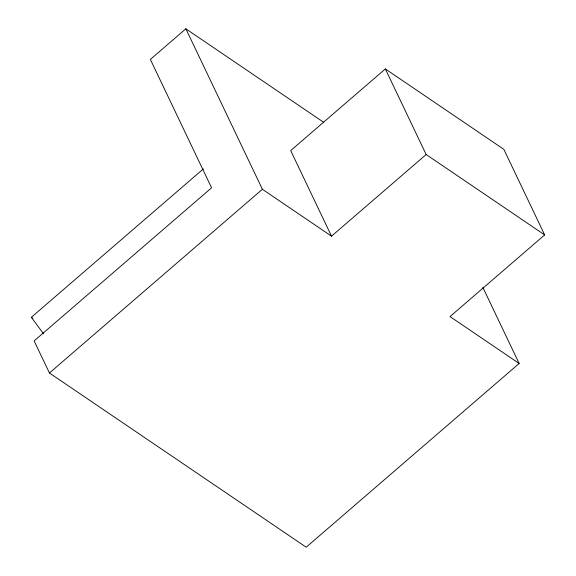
<?xml version="1.0" encoding="UTF-8"?>
<svg xmlns="http://www.w3.org/2000/svg" width="576" height="576" viewBox="0 0 576 576"><rect width="100%" height="100%" fill="white"/><g stroke="black" fill="none" stroke-linecap="round" stroke-linejoin="round"><path stroke-width="0.86" d="M323.525 122.213L185.846 28.8L150.358 59.422L211.586 187.805L34.128 340.906L49.435 372.996L306.187 547.2L519.142 363.478L482.803 287.294M43.56 333.778L31.334 317.304L203.364 168.898M385.337 68.933L290.693 150.588L331.517 236.174L426.161 154.519L385.337 68.933L503.842 149.335L544.666 234.922L450.014 316.577L519.142 363.478M49.435 372.996L262.39 189.274L185.846 28.8M426.161 154.519L544.666 234.922M262.39 189.274L331.517 236.174M31.334 317.304L32.81 318.298"/></g></svg>
